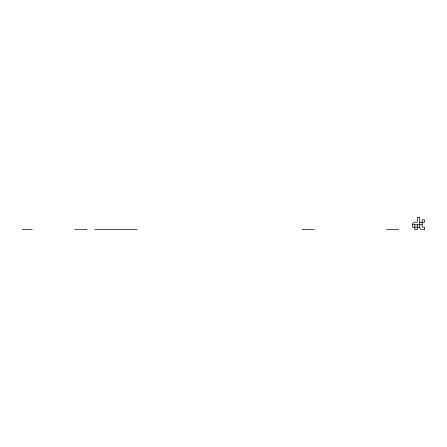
<?xml version="1.0" encoding="UTF-8"?>
<svg xmlns="http://www.w3.org/2000/svg" width="447" height="447" viewBox="0 0 447 447"><rect width="100%" height="100%" fill="white"/><g stroke="black" fill="none" stroke-linecap="round" stroke-linejoin="round"><path stroke-width="0.67" d="M419.727 222.271L424.633 222.271L424.633 219.812L422.191 219.812L422.191 227.188L424.65 227.188L424.65 229.652L422.191 229.652A2.458 2.458 0 0 1 419.727 227.188L419.727 217.348L417.269 217.348L417.269 222.271L414.81 222.271A2.458 2.458 0 0 0 412.346 224.729L412.346 227.188L419.727 227.188M412.346 224.729L422.191 224.729M22.35 229.652L32.19 229.652M74.75 229.652L87.07 229.652M94.663 229.652L137.039 229.652M302.038 229.652L314.336 229.652M386.554 229.652L398.858 229.652M417.269 224.729L417.269 229.652L414.81 229.652L414.81 224.729"/></g></svg>
